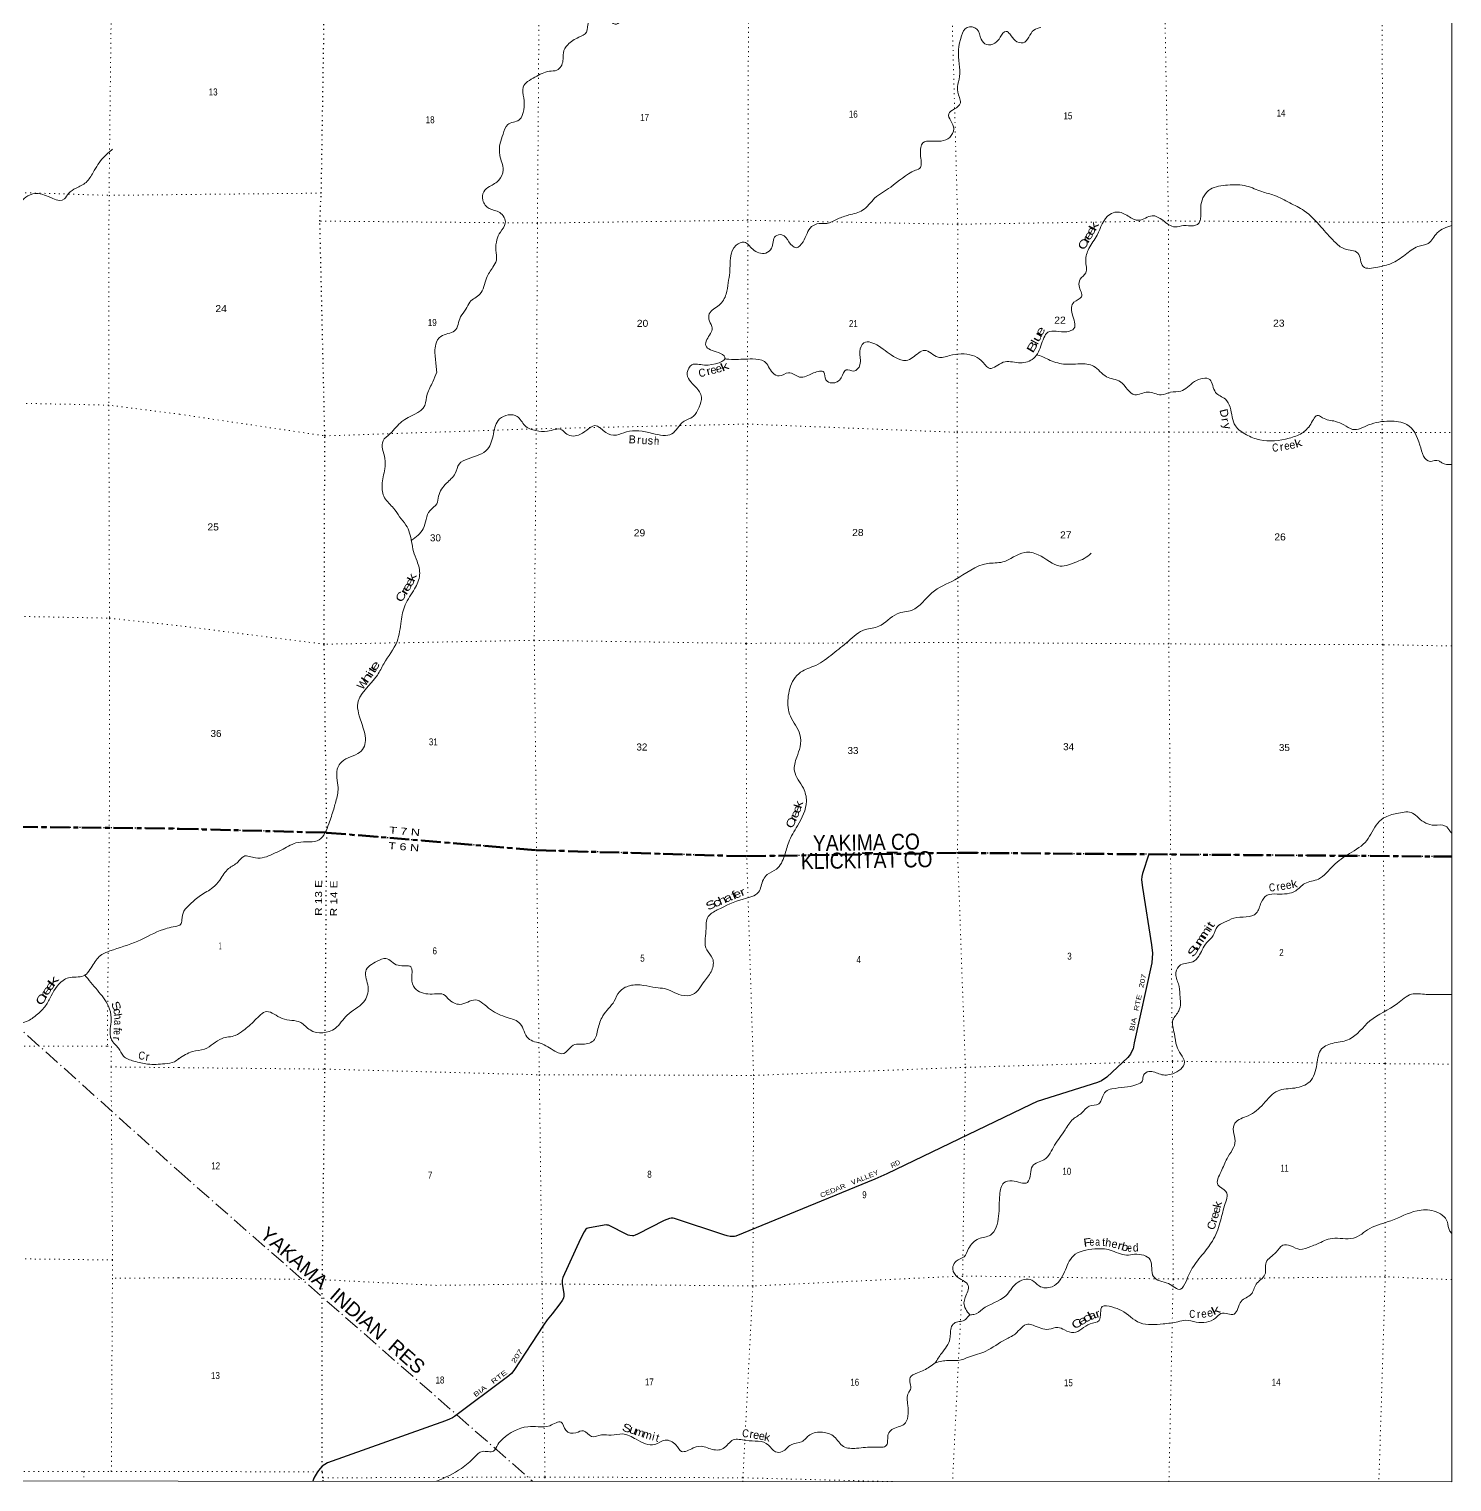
# Model space of a CAD drawing. Header units: feet. Extents: x -254670 to 6, y -549186 to -364975.
# Drawn here: x -35564 to 6, y -549186 to -512885 of the extents above; entities that cross this region are included whole.
import ezdxf
from ezdxf.enums import TextEntityAlignment as Align

# ---------------------------------------------------------------- set-up
doc = ezdxf.new("R2010")
doc.units = ezdxf.units.FT
doc.header["$LTSCALE"] = 80
for name, pattern in [('DOT_DASHED', [7.7, 5, -1.2, 0.3, -1.2]), ('DOTTED', [1.5, 0.3, -1.2]), ('LONG_DASH_SHORT_DASH', [9.9, 6, -1.2, 1.5, -1.2])]:
    doc.linetypes.add(name, pattern=pattern)
for name, color, linetype, lineweight in [('11', 7, 'LONG_DASH_SHORT_DASH', 60), ('29', 7, 'Continuous', 25), ('39', 7, 'Continuous', 13), ('4', 7, 'Continuous', 13), ('44', 7, 'DOT_DASHED', 13), ('6', 7, 'DOTTED', 25), ('7', 7, 'DOTTED', 13)]:
    doc.layers.add(name, color=color, linetype=linetype, lineweight=lineweight)
for name, color, linetype in [('12', 7, 'Continuous'), ('30', 7, 'Continuous'), ('41', 7, 'Continuous')]:
    doc.layers.add(name, color=color, linetype=linetype)

msp = doc.modelspace()

# ---------------------------------------------------------------- linework, layer by layer
at = {"layer": '11'}
for points in [[(-63623.58, -532715.56), (-50032.21, -532794.67), (-47025.67, -532729.73), (-44423.9, -532807.77), (-38992.38, -532780.02), (-31811.94, -532865.13)], [(-31811.94, -532865.13), (-28122.41, -532964.47), (-22876.73, -533401.78), (-17622.8, -533554.03), (-12335.19, -533467.78), (0, -533562.05)]]:
    msp.add_lwpolyline(points, dxfattribs=at)
at = {"layer": '29'}
msp.add_lwpolyline([(-7568.34, -533504.21), (-7727.17, -533986.01), (-7743.97, -534061.37), (-7751.52, -534138.29), (-7732.4, -534337.4), (-7502.68, -535762.74), (-7483.78, -535975.9), (-7497.4, -536216.71), (-7936.82, -538218.56), (-7963.03, -538360.77), (-7992.71, -538423.43), (-8027.29, -538496.39), (-8100.78, -538577.64), (-8622.18, -539076.01), (-8754.03, -539166.44), (-8857.06, -539209.1), (-10363.92, -539684.82), (-10525.55, -539752.72), (-10747.99, -539859.88), (-14118.74, -541486.5), (-14424.31, -541622.92), (-17896.72, -543041.54), (-17930.7, -543049.83), (-17963.38, -543055.28), (-18006.96, -543057.1), (-18039.44, -543053.48), (-18110.45, -543040.75), (-18193.47, -543015.05), (-19426.09, -542603.12), (-19458.57, -542594.72), (-19485.8, -542592.91), (-19514.86, -542594.72), (-19552.58, -542603.25), (-19683.89, -542657.54), (-20351.44, -542993.08), (-20416.33, -543024.38), (-20450.83, -543033.47), (-20482.6, -543037.33), (-20545.24, -543031.65), (-20587, -543020.75), (-20640.6, -542996.82), (-21042.99, -542783.99), (-21076.32, -542772.76), (-21109, -542767.31), (-21136.23, -542765.49), (-21183.29, -542767.85), (-21596.01, -542844.07), (-21624.65, -542856.33), (-21648.25, -542872.68), (-21689.72, -542935.07), (-21774.68, -543112.55), (-22220.76, -544080), (-22239.24, -544148.97), (-22239.12, -544234.37), (-22198.61, -544479.99), (-22195.67, -544534.12), (-22206.56, -544595.89), (-22235.61, -544654.03), (-22294.81, -544737.65), (-22489.21, -544983.8), (-22607.94, -545136.68), (-22702.31, -545271.85), (-23445.97, -546403.59), (-23504.75, -546476.24), (-23570.39, -546534.29), (-23700.44, -546638.81), (-24859.23, -547500.89), (-24924.59, -547548.13), (-24975.43, -547580.83), (-25051.69, -547617.16), (-25155.13, -547655.56), (-28100.12, -548710.45), (-28172.79, -548749), (-28237.9, -548794.77), (-28288.99, -548847.1), (-28354.38, -548931.62), (-28443.05, -549088.97), (-28470.99, -549168.79)], dxfattribs=at)
at = {"layer": '39'}
for points in [[(-18318.29, -503487.7), (-18228.08, -503686.4), (-18068.72, -504076.45), (-18091.25, -504211.36), (-18020.17, -504443.67), (-18062.58, -504596.9), (-18070.71, -504759.79), (-18152.63, -504971.76), (-18026.42, -505106.96), (-18009.42, -505355.97), (-17840.34, -505376.11), (-17788.35, -505524.23), (-17618.52, -505608.67), (-17482.99, -505852.28), (-17344.98, -506136.06), (-17240.73, -506283.57), (-17222.8, -506610.95), (-17187.57, -506871.81), (-17178.89, -507096.8), (-17098.26, -507457.62), (-17124, -507660.9), (-17185.59, -507892.74), (-17481.5, -508195.64), (-17536.66, -508461.57), (-17711.23, -508656.53), (-17986.25, -509027.52), (-18511.13, -509345.13), (-18618.82, -509587.56), (-18600.06, -509814.44), (-18486.15, -509929.68), (-18428.6, -510037.54), (-18515.89, -510135.02), (-18794.43, -510206.59), (-19158.44, -510530.38), (-19050.17, -510677.84), (-18860.24, -510762.05), (-18760.6, -510859.37), (-18917, -511062.16), (-19080.02, -511043.96), (-19226.52, -511063.76), (-19632.92, -511201.13), (-19660.51, -511418.5), (-19716.21, -511809.04), (-19880.43, -512030.01), (-20162.61, -512133.78), (-20360.5, -512226.53), (-20552.63, -512467.92), (-20773, -512699.6), (-20914.96, -512763.55), (-21091.34, -512634.97), (-21290.32, -512635.27), (-21576.71, -512723.02), (-21632.17, -512962.82), (-21819.59, -513091.62), (-22098.82, -513275.74), (-22206.98, -513477.98), (-22216.7, -513677.05), (-22366.69, -513911.93), (-22557.3, -513940.27), (-22917.34, -514089.16), (-23215.88, -514339.84), (-23196.7, -514602.89), (-23199.22, -514900.36), (-23310.79, -515154.89), (-23598.86, -515270.79), (-23714.59, -515513.3), (-23786.3, -515739.23), (-23796.81, -516040.82), (-23712.11, -516405.61), (-23817.63, -516662.07), (-24052.95, -516819.56), (-24198.09, -516953.89), (-24219.79, -517159.14), (-24058.52, -517370.3), (-23798.06, -517469.76), (-23658.2, -517739.45), (-23782.26, -517957.95), (-23868.46, -518147.87), (-23891.5, -518409.4), (-23882.49, -518662.53), (-23968.86, -518838.38), (-24126.51, -519105.5), (-24292.57, -519511.39), (-24545.53, -519707.27), (-24643.9, -519887.29), (-24776.33, -520077.74), (-24924.99, -520425.15), (-25273.09, -520563.85), (-25395.37, -520762.23), (-25407.23, -521120.11), (-25371.1, -521457.32)], [(-26008.29, -525662.43), (-25710.85, -525374.26), (-25539.42, -524912.03), (-25372.55, -524745.29), (-25326.49, -524559.86), (-25127.35, -524231.96), (-24911.11, -523990.29), (-24811.39, -523753.99), (-24587.84, -523620.75), (-24102.26, -523379.96), (-23954.02, -522996.38), (-23801.6, -522626.83), (-23362.17, -522563.43), (-23170.56, -522790.31), (-22893.66, -522919.74), (-22606.07, -522934.48), (-22246.71, -522898.14), (-22122.84, -523005.23), (-21781.08, -523011.3), (-21383.63, -522795.65), (-21148.5, -522963.75), (-20882.41, -523028.98), (-20630.09, -522949.68), (-19982.43, -522988.36), (-19491.87, -522998.74), (-19214, -522700.07), (-18960.31, -522566.48), (-18816.32, -522333.69), (-18754.97, -522081.76), (-18898.61, -521832.21), (-19113.94, -521468.94), (-18995.61, -521276.63), (-18675.97, -521280.95), (-18167.81, -521080.1), (-18331.94, -520967.45), (-18647.54, -520794.26), (-18619.15, -520645.21), (-18485.9, -520354.26), (-18554.25, -520182.21), (-18558.37, -520003.39), (-18309.74, -519781.44), (-18138.12, -519506.12), (-18087.17, -519224.16), (-18048.02, -518964.45), (-17887.17, -518287.3), (-17685.09, -518208.58), (-17473.95, -518387), (-17149.23, -518481.7), (-17003.9, -518363.44), (-16902.94, -518060.8), (-16744.56, -518026.81), (-16567.61, -518203.61), (-16389.03, -518348.25), (-16213.88, -518201.51), (-16001.28, -517821.2), (-15873.42, -517755.4), (-15624.34, -517742.46), (-15346.29, -517628.69), (-15068.06, -517530.99), (-14725.75, -517412.45), (-14425.77, -517113.53), (-14025.07, -516833.53), (-13402.9, -516414.29), (-13281.09, -516346.55), (-13262.6, -516209.68), (-13272.94, -515844.02), (-13220.08, -515724.83), (-13019.56, -515684.31), (-12550.29, -515594.44), (-12450.33, -515378.24), (-12525.07, -515176.12), (-12575.34, -515003.87), (-12428.04, -514881.57), (-12283.09, -514731.16), (-12304.82, -514592.74), (-12356.18, -514328.05), (-12302.91, -514072.19), (-12316.7, -513754.81), (-12256.61, -513054.72), (-12112.37, -512844.03), (-11868.63, -512889.43), (-11763.17, -513139.42), (-11628.95, -513272.51), (-11418.36, -513233.89), (-11287.4, -513089.67), (-11140.39, -512943.26), (-11047.18, -513006.49), (-10912.55, -513173.74), (-10714.92, -513229.72), (-10447.33, -512911.08), (-10269.25, -512842.68)], [(-45143.61, -524857.66), (-44890.98, -524696.25), (-44752.35, -524423.6), (-44547.59, -524195.57), (-44451.38, -523946.81), (-44538.07, -523662.82), (-44499.88, -523361.45), (-44152.39, -523158.36), (-43997.45, -522853.64), (-43718.16, -522615.98), (-43400.11, -522605.74), (-43045.72, -522577.61), (-42583.44, -522363.12), (-42386.01, -522332.08), (-42189.67, -522160.29), (-42006.6, -521863.78), (-41608.72, -521339.28), (-41287.28, -521117.95), (-40990.3, -520944.73), (-40837.88, -520718.41), (-40608.59, -520432.21), (-40273.27, -520243.12), (-39855.64, -520084.67), (-39543, -519977.89), (-39014.39, -519775.84), (-38833.79, -519857.3), (-38530.17, -519899.25), (-38353.71, -519689.15), (-38219.06, -519410.45), (-37868.12, -519295.84), (-37524.32, -519040.46), (-37283.87, -518893.05), (-36900.39, -518726.36), (-36714.54, -518618.86), (-36515.91, -518404.86), (-36421.64, -518146.04), (-36067.72, -517575.05), (-35867.32, -517397.25), (-35765.46, -517208.84), (-35593.39, -517055.01), (-35337.38, -516992.14), (-34674.12, -517126.63), (-34576.66, -516994.49), (-34388.6, -516858.85), (-34140.12, -516715.51), (-33961.38, -516465.21), (-33705.39, -516096.73), (-33474.57, -515882.92)], [(1.96, -517795.98), (-361.92, -517976.89), (-589.93, -518242.82), (-848.31, -518320.19), (-1163.47, -518524.83), (-1512.65, -518741.93), (-1849.24, -518834.27), (-2213.23, -518818.41), (-2347.84, -518482.34), (-2676.7, -518377.64), (-2936.19, -518189.73), (-3266.02, -517831.81), (-3690.9, -517424.76), (-4048.98, -517227.95), (-4431.04, -517043.48), (-4747.75, -516946.67), (-5127.25, -516808.4), (-5601.89, -516783.77), (-6032.81, -516887.26), (-6269.38, -517279.91), (-6356.12, -517765.26), (-6454.19, -517800.57), (-6703.47, -517797.44), (-6916.16, -517828.05), (-7217.52, -517668.77), (-7492.29, -517549.37), (-7824.59, -517663.77), (-8091.15, -517558.35), (-8373.74, -517457.13), (-8545.88, -517517.41), (-8867.42, -518033.64), (-9068.46, -518371.61), (-9149.34, -518672), (-9149.78, -518975.48), (-9284.54, -519137.83), (-9314.76, -519302.98), (-9251.27, -519573.56), (-9442.61, -519710.44), (-9487.41, -520002.37), (-9442.91, -520367.63), (-9624.86, -520448.13), (-10093.07, -520457.59), (-10269.9, -520803.32), (-10487.03, -521139.46), (-10831.75, -521223.86), (-11213.81, -521210.22), (-11547.67, -521362.82), (-11763.07, -521164.36), (-11979.6, -521040.26), (-12556.4, -521044.96), (-12841.35, -521084.45), (-13181.04, -520913.56), (-13322.99, -520977.51), (-13636.33, -521166.05), (-13902.49, -521094.79), (-14326, -520804.28), (-14692.75, -520724.14), (-14798.7, -520944.43), (-14792.8, -521273.96), (-14949.74, -521430.54), (-15137.07, -521396.54), (-15259.33, -521596.93), (-15490.94, -521728.25), (-15642.61, -521649.63), (-15695.13, -521457.3), (-15952.15, -521478.38), (-16302.71, -521578.92), (-16577.33, -521471.58), (-16809.53, -521552.66), (-16969.22, -521476.14), (-17181.64, -521189.21), (-17475.81, -521128.32), (-17946.01, -521139.82), (-18191.54, -521127.59)], [(5.64, -523765.75), (-249.98, -523723.48), (-320.93, -523672.05), (-539.84, -523686.66), (-797.87, -523281.68), (-1121.54, -522764.92), (-1556.67, -522681.55), (-2078.13, -522778.06), (-2478.83, -522887.23), (-2697.21, -522777.22), (-2905.29, -522687.19), (-3229.94, -522598.52), (-3333.15, -522539.43), (-3525.58, -522754.7), (-3747.99, -522984.39), (-4060.1, -523106.6), (-4799.29, -523147.35), (-5134.43, -523020.62), (-5406.36, -522800.7), (-5542.51, -522334.01), (-5657.44, -522132.37), (-5902.65, -521962.38), (-6047.12, -521642.5), (-6428.39, -521695.17), (-6771.29, -521934.3), (-7026.28, -521957.36), (-7262.67, -522024.43), (-7597.15, -521953.96), (-7919.93, -522024.03), (-8283.55, -521698.66), (-8630.76, -521572.07), (-8953.45, -521308.53), (-9297.84, -521250.23), (-9703.79, -521254.95), (-10080.96, -521144.79), (-10224.47, -521076.11), (-10382.9, -521015.87)], [(-25371.1, -521457.32), (-25468.76, -521697.62), (-25609.81, -522008.76), (-25672.87, -522286.84), (-26240.96, -522689.37), (-26538.86, -522994.3), (-26715.64, -523173.21), (-26670.26, -523612.82), (-26671.2, -523874.1), (-26738.86, -524272.82), (-26674.76, -524595.64), (-26450.57, -524858.32), (-26299.34, -525069.6), (-26142.13, -525276.78), (-26000.52, -525695.17), (-25953.44, -525937.8), (-25864.16, -526179.95), (-25799.84, -526520.85), (-25926.33, -526874.03), (-26160.82, -527272.68), (-26262.55, -527679.84), (-26365.13, -528185.48), (-26696.22, -528744.02), (-26855.69, -529027.24), (-27351.24, -529786.66), (-27307.99, -530045.42), (-27188.94, -530425.88), (-27153.96, -530664.64), (-27202.1, -530844.07), (-27347.15, -530986.44), (-27790.43, -531234.77), (-27859.09, -531378.26), (-27857.81, -531657.6), (-27838.96, -531892.53), (-27905.39, -532224.91), (-27947.85, -532374.12), (-28072.14, -532743.35), (-28308.66, -533140.02), (-28840.49, -533208.51), (-29214.39, -533375.65), (-29476.21, -533501.29), (-29901.22, -533594.66), (-30197.15, -533555.9), (-30344.18, -533700.3), (-30575.46, -533859.75), (-30797.18, -534147.72), (-30967.83, -534334.6), (-31279.02, -534535.17), (-31535.79, -534749.19), (-31690.53, -534921.82), (-31742.16, -535145.5), (-31777.01, -535258.45), (-31818.12, -535285.92)], [(-31821.03, -538611.34), (-31480.3, -538434.42), (-31175.53, -538370.59), (-30740.5, -538104.26), (-30407.72, -538030.04), (-30208.17, -537907.14), (-29917.72, -537652.54), (-29622.79, -537436.08), (-29238.87, -537608.47), (-28773.4, -537707.56), (-28538.05, -537893.74), (-27913.42, -537854.31), (-27613.84, -537521.23), (-27201.6, -537196.88), (-27087.45, -536819.73), (-27148.37, -536426.53), (-26861.88, -536176), (-26647.6, -536109.19), (-26338.09, -536278.43), (-26020.06, -536316.93), (-25996.55, -536606.07), (-25921.31, -536850.38), (-25535.69, -536996.62), (-25165.48, -537028.49), (-25077.97, -537119.92), (-24792.99, -537253.27), (-24412.38, -537144.34), (-24029.69, -537383.06), (-23609.28, -537581.16), (-23285.83, -537738.18), (-23088.59, -538101.66), (-22739.21, -538242.29), (-22368.95, -538449.01), (-22241.87, -538487.73), (-21917.01, -538252.83), (-21764.3, -538249.04), (-21455.8, -538161.04), (-21342.67, -537868.31), (-21217.89, -537541.28), (-20934.84, -537170.2), (-20806.89, -536941.61), (-20551.42, -536787.91), (-20197.76, -536779.77), (-19891.58, -536836.5), (-19680.25, -536860.17), (-19262.28, -537022.12), (-18975.02, -537008.73), (-18679.5, -536671.67), (-18497.74, -536404.27), (-18477.1, -536108.6), (-18624.41, -535889.24), (-18642.03, -535417.15), (-18583.99, -535054.72), (-18358.74, -534895.34), (-17710.71, -534624.52), (-17328.85, -534451.26), (-17207.99, -534132.31), (-17110.91, -534012.61), (-16883.37, -533877.32), (-16678.39, -533533.28), (-16573.75, -533202.46), (-16355.5, -532789.93), (-16131.56, -532178.37), (-16207.75, -531853.68), (-16429.89, -531424.17), (-16373.67, -531077.83), (-16288.32, -530815.57), (-16293.88, -530514.18), (-16532.48, -530052.7), (-16589.99, -529607.2), (-16444.78, -529137.24), (-16276.11, -528952.39), (-15898.2, -528785.21), (-15469.5, -528492.82), (-15083.25, -528180.84), (-14662.59, -527888.55), (-14321.84, -527808.22), (-13863.24, -527495.39), (-13490.47, -527402.62), (-12993.07, -526970.77), (-12424.05, -526646.61), (-11604.77, -526239.15), (-11225.34, -526200.57), (-10675.4, -525963.05), (-10335.05, -526019.38), (-9784.98, -526304.39), (-9374.23, -526195.11), (-9186.26, -526112.53), (-9014.92, -525983.92)], [(-12047.83, -545018.68), (-12193.09, -544709.58), (-12160.51, -544574.54), (-12085.56, -544282.26), (-12394.04, -544030.61), (-12469.04, -543806.39), (-12384.26, -543666.73), (-12190.55, -543559.97), (-12078.37, -543357.69), (-11826.03, -543109.56), (-11531.65, -543017.71), (-11328.16, -542547.07), (-11298.31, -542010.12), (-11195.3, -541711.48), (-10988.84, -541662.85), (-10608.51, -541700.63), (-10530.59, -541490.71), (-10482.67, -541293.2), (-10193.09, -541135.08), (-9928.03, -540772.25), (-9667.2, -540391.38), (-9463.38, -540119.7), (-9246.12, -539964.43), (-9065.13, -539801.55), (-8824.68, -539738.46), (-8649.44, -539428.93), (-8493.4, -539366.82), (-7869.57, -539259.07), (-7734, -539165.05), (-7705.53, -539022.03), (-7569.92, -538932.02), (-7283.69, -539001.04), (-6974.31, -538987.39), (-6682.23, -538700.62), (-6773.1, -538494.67), (-6873.94, -538294.87), (-6933.86, -537986.06), (-6970.06, -537642.82), (-6820, -537413.97), (-6794.55, -537015.74), (-6831.93, -536742.85), (-6897.59, -536458.23), (-6777.23, -536267.91), (-6468.64, -536187.95), (-6325.53, -536051.64), (-6238.95, -535893.87), (-6122.55, -535707.62), (-5963.77, -535536.95), (-5857.9, -535310.63), (-5678.28, -535202.02), (-5446.32, -535100.84), (-4885, -534975.74), (-4761.54, -534707), (-4616.92, -534528.46), (-4364.03, -534497.39), (-3900.69, -534415.62), (-3671.68, -534234.09), (-3333.3, -534123.64), (-2959.41, -533785.67), (-2552.91, -533485.51), (-2122.61, -533158.94), (-1848.36, -532723.65), (-1659.16, -532574.74), (-1328.7, -532474.43), (-976.96, -532474.36), (-832.83, -532595.27), (-436.72, -532777.57), (-157.09, -532798.44), (-47.13, -532919.75), (-0.14, -532977.59)], [(-37892.33, -544219.07), (-37846.47, -544008.06), (-37602.95, -543699.83), (-37484.85, -543489.39), (-37488.97, -543195.82), (-37478.62, -542844.03), (-37546.94, -542519.93), (-37517.7, -542357.24), (-37477.69, -542086.05), (-37479.21, -541702.01), (-37351.02, -541487.62), (-37202, -541166.78), (-37243.18, -540692.04), (-37377.61, -540321.33), (-37515.31, -540143.6), (-37453.24, -539884.6), (-37230.75, -539097.72), (-36987.67, -538857.84), (-36639.2, -538503.97), (-36379.45, -538175.72), (-36116.71, -538006.33), (-35968.53, -537812.15), (-35780.79, -537724.76), (-35587.2, -537665.55), (-35457.85, -537581.85), (-35190.64, -537344.12), (-35046.19, -537105.69), (-34713.2, -536657.22), (-34577.92, -536589.64), (-34203.28, -536543.53), (-33961.93, -536259.41), (-33744.96, -536009.33), (-33543.12, -535920.01), (-32847.19, -535674.69), (-32201.25, -535380.82), (-31818.12, -535285.92)], [(-34178.29, -536515.39), (-33855.44, -536901.4), (-33576.29, -537301.09), (-33509.78, -537593.01), (-33534.68, -538017.1), (-33503.27, -538137.91), (-33327.54, -538348.02), (-33204.06, -538545.77), (-32941.24, -538671.93), (-32599.59, -538746.27), (-32170.87, -538738.67), (-31931.04, -538687.77), (-31819.19, -538610.06)], [(-12909.05, -546209.14), (-12755.02, -545976.23), (-12542.3, -545605.97), (-12501.64, -545304.03), (-12410.33, -545206.5), (-12155.98, -545129.18), (-12054.74, -545021.49), (-11944.42, -545002.12), (-11730.92, -544869), (-11147.93, -544536.64), (-10884.24, -544228.09), (-10497.32, -544143.19), (-10314.7, -544289.79), (-9986.86, -544308.08), (-9679.66, -543938.74), (-9463.24, -543542.31), (-8918.64, -543363.13), (-8538.41, -543392.87), (-8130.91, -543518.77), (-7926.13, -543498.3), (-7538.59, -543636.48), (-7453.28, -544053.52), (-7299.26, -544160.25), (-7081.37, -544230.07), (-6780.22, -544371.27), (-6641.81, -544176.72), (-6516.46, -543897.92), (-6243.55, -543518.92), (-5984.38, -543168.22), (-5792.78, -542711.78), (-5677.29, -542278.34), (-5643.18, -541932.27), (-5844.15, -541763.78), (-5765.64, -541433.27), (-5616.76, -541103.94), (-5414.9, -540665.48), (-5457.89, -540428.83), (-5418.15, -540219.35), (-5088.66, -540036.65), (-4708.24, -539740.81), (-4342.3, -539410.97), (-3921, -539343.77), (-3551.01, -539186.73), (-3371.25, -538748.52), (-3253.16, -538365.29), (-2937.31, -538218.92), (-2556.54, -538124.06), (-2047.36, -537667.95), (-1357.03, -537233.85), (-1004.01, -537000.63), (-638.16, -537004.41), (-423.07, -537005.93), (1.52, -537008.87)], [(-3368.43, -543247.59), (-2988.31, -543101.2), (-2457.75, -543095.03), (-2050.52, -542857.16), (-1522.21, -542660.09), (-867.89, -542411.31), (-439.66, -542420.39), (-106.8, -542693.87), (-55.53, -542901.87), (2.19, -542977.83)], [(-12908.68, -546208.58), (-12586.13, -546151.12), (-12336.9, -546150.23), (-12058.55, -546062.58), (-11648.2, -545919.14), (-11153.21, -545623.97), (-10913.58, -545490.55), (-10592.89, -545243.64), (-10463.91, -545272.29), (-10072.83, -545370.23), (-9850.25, -545325.44), (-9676.66, -545387.73), (-9444.71, -545455.37), (-9039.28, -545235.61), (-8817.15, -545152.64), (-8734.86, -544801.99), (-8495.51, -544815.28), (-8255.27, -544904.93), (-7789.37, -545211.02), (-7216.23, -545236.51), (-6845.01, -545183.96), (-6654.51, -545145.57), (-6388.64, -545192.72), (-5907.45, -545090.65), (-5768.05, -544980.5), (-5440.31, -544990.76), (-5265.14, -544675.2), (-5011.97, -544497.41), (-4890.31, -544246.78), (-4668.04, -544005.04), (-4639.44, -543703.24), (-4389.22, -543445.09), (-4222.45, -543270.31), (-4027.27, -543288.14), (-3793.06, -543377.86), (-3522.6, -543302.37), (-3368.43, -543247.59)], [(-25375.26, -549170.49), (-24754.84, -548847.08), (-24424.53, -548563.88), (-24229.19, -548424.95), (-23953.96, -548413.71), (-23845.29, -548253.67), (-23720.39, -548107.52), (-23096.82, -547806.84), (-22837.53, -547807.84), (-22548.41, -547780.36), (-22260.04, -547690.59), (-22145.06, -547896.25), (-21893.06, -547959.65), (-21700.72, -547907.16), (-21500.06, -548049.53), (-21253.27, -548012.49), (-21010, -548017.7), (-20728.96, -547988.31), (-20387.71, -548121), (-19919.9, -548248.2), (-19661.83, -548144.71), (-19395.13, -548262.19), (-19250.52, -548423.3), (-18960.09, -548337.52), (-18685.09, -548306.19), (-18527.65, -548362.64), (-18210.22, -548350.91), (-17959.51, -548134.96), (-17645.78, -548149.39), (-17079.64, -548263.39), (-16904.77, -548434.2), (-16734.01, -548426.18), (-16514.91, -548256.82), (-16252.5, -548181.42), (-16049.47, -548012.25), (-15730.69, -547944.23), (-15435.9, -548057.36), (-15207.93, -548299.9), (-14875.76, -548344.27), (-14423.84, -548316.9), (-14128.92, -548271.27), (-14083.97, -547991.39), (-13996.85, -547879.84), (-13692.87, -547749.69), (-13595.99, -547272.25), (-13579.59, -546958.54), (-13532.28, -546879.61), (-13541.83, -546580.27), (-13354.27, -546463.53), (-13052.56, -546311.3), (-12909.05, -546209.14)]]:
    msp.add_spline(points, degree=3, dxfattribs=at)
at = {"layer": '4'}
msp.add_lwpolyline([(-252658.03, -364975.08), (-221076.82, -365300.9), (-189495.2, -365583.27), (-157913.21, -365822.21), (-126330.93, -366017.71), (-94748.41, -366181.36), (-63165.71, -366278.36), (-31582.88, -366343.53), (0, -366365.25), (0, -549186.32), (-31834.36, -549164.42), (-63668.65, -549098.74), (-95502.83, -548989.26), (-127336.83, -548836.01), (-159170.57, -548638.96), (-191004.03, -548398.11), (-222837.12, -548113.49), (-254669.8, -547785.08)], close=True, dxfattribs=at)
msp.add_lwpolyline([(-252658.03, -364975.08), (-221076.82, -365300.9), (-189495.2, -365583.27), (-157913.21, -365822.21), (-126330.93, -366017.71), (-94748.41, -366181.36), (-63165.71, -366278.36), (-31582.88, -366343.53), (0, -366365.25), (0, -549186.32), (-31834.36, -549164.42), (-63668.65, -549098.74), (-95502.83, -548989.26), (-127336.83, -548836.01), (-159170.57, -548638.96), (-191004.03, -548398.11), (-222837.12, -548113.49), (-254669.8, -547785.08)], close=True, dxfattribs=at)
at = {"layer": '44'}
for p, q in [((-63569.16, -512928.11), (-31823.7, -541422.36)), ((-31823.7, -541422.36), (-22969.38, -549174.93))]:
    msp.add_line(p, q, dxfattribs=at)
at = {"layer": '6'}
for points in [[(-28214.92, -549169.11), (-28217.23, -549084.32), (-28233.07, -548933.77), (-28233.38, -544132.48), (-28166.73, -538872.19), (-28122.41, -532964.47), (-28185.34, -528254.89), (-28170.3, -523049.46), (-28293.83, -517684.86), (-28257.86, -516985.04), (-28185.29, -512397.95), (-28181.14, -511726.64), (-28140.33, -507174.08), (-28147.76, -506543.11), (-28167.45, -503485.07)], [(-31811.94, -532865.13), (-33559.41, -532843.47), (-39006.83, -532786.37), (-44423.9, -532807.77), (-47025.67, -532729.73), (-50078.07, -532795.1), (-55358.62, -532761.04), (-60710.4, -532732.69), (-63623.58, -532715.56)], [(0, -533562.05), (-1707.92, -533547.23), (-7031.11, -533506.36), (-12348.41, -533467.66), (-17622.8, -533554.03), (-22876.73, -533401.78), (-28122.41, -532964.47), (-31811.94, -532865.13)]]:
    msp.add_lwpolyline(points, dxfattribs=at)
at = {"layer": '7'}
for p, q in [((-28257.86, -516985.04), (-31790.14, -517020.94)), ((-31820.14, -538834.58), (-33513.75, -538817.43)), ((-31827.37, -544084.86), (-33479.83, -544097.42)), ((-28684.57, -544126.5), (-31827.37, -544084.86)), ((-34193.64, -548926.77), (-34196.52, -549161.05)), ((-31834.03, -548926.35), (-28233.07, -548933.77))]:
    msp.add_line(p, q, dxfattribs=at)
for points in [[(-33503.82, -503477.94), (-33511.93, -506509.36), (-33502.15, -511789.21), (-33564.65, -517040.5), (-33570.72, -522282.06), (-33553.18, -527604.18), (-33557.26, -532844.55), (-33606.96, -538298.17)], [(-22861.78, -503484.26), (-22864.23, -507168.97), (-22816.93, -512546.52), (-22854.3, -517732.11), (-22884.16, -522873.4), (-22934.44, -528157.62), (-22876.73, -533401.78), (-22808.52, -539012.83), (-22738.91, -544237.38), (-22665.94, -549063.95), (-22668.83, -549175.21)], [(-17652.72, -547803.45), (-17470.16, -544290.64), (-17451.77, -539028.89), (-17622.8, -533554.03), (-17637.28, -528234.67), (-17605.37, -522755.72), (-17593.03, -517662.86), (-17580.58, -512409.23), (-17550.16, -507145.34), (-17568.99, -503495.57)], [(-12345.96, -503498.95), (-12453.34, -507276.97), (-12489.46, -512569.06), (-12347.86, -517762.62), (-12367, -522960.06), (-12335.27, -528211.17), (-12351.79, -533460.83), (-12157.9, -538826.62), (-12225.09, -544040.7), (-12479.04, -549182.94)], [(-7069.41, -549185.22), (-6964.12, -544116.16), (-6984.04, -538673.98), (-7027.89, -533508.51), (-7070.73, -528248.4), (-7070.81, -522954.72), (-7080.72, -517679.24), (-7172.68, -512264.03), (-7048.82, -507083.46), (-6992.89, -503501.19)], [(-1731.51, -503502.18), (-1798.16, -507136.93), (-1737.81, -512427.9), (-1727.76, -517715.44), (-1740.21, -522969.07), (-1726.02, -528266.61), (-1704.69, -533547.23), (-1666.96, -538734.72), (-1662.51, -544058.5), (-1820.92, -549186.23)], [(-63579.44, -516670.82), (-60603.23, -516732.77), (-54712.61, -516748.43), (-49494.67, -516840.65), (-44195.67, -516846.89), (-38896.79, -516871.22), (-33564.65, -517040.5), (-31790.14, -517020.94)], [(0, -517689.4), (-1727.76, -517715.44), (-7080.72, -517679.24), (-12347.86, -517762.62), (-17593.03, -517662.86), (-22854.3, -517732.11), (-28293.83, -517684.86)], [(-31797.69, -522509.53), (-33570.72, -522282.06), (-38905.25, -522169.06), (-44139.9, -522171.24), (-49513.31, -522156.53), (-54767.55, -522076.16), (-60654.02, -522040.42), (-63594.26, -522054.37)], [(-31797.69, -522509.53), (-28170.3, -523049.46), (-22884.16, -522873.4), (-17605.37, -522755.72), (-12367, -522960.06), (-7070.81, -522954.72), (-1740.21, -522969.07), (0, -522964.51)], [(-46838.31, -527399.27), (-44240.54, -527408.23), (-41521.51, -527395.66), (-38917.96, -527501.06), (-33553.18, -527604.18), (-31804.96, -527794.53)], [(0, -528299.93), (-1726.02, -528266.61), (-7070.73, -528248.4), (-12335.27, -528211.17), (-17639.29, -528234.69), (-22934.44, -528157.62), (-28185.34, -528254.89), (-31804.96, -527794.53)], [(-41105.21, -538296.23), (-39642.62, -538301.78), (-33606.96, -538298.17), (-33506.39, -538306.78), (-33513.75, -538817.43), (-33474.83, -543641.05), (-33479.83, -544097.42), (-33507.36, -548926.69)], [(-31820.14, -538834.58), (-28166.73, -538872.19), (-22808.52, -539012.83), (-17451.77, -539028.89), (-12157.9, -538826.62), (-6984.04, -538673.98), (-1666.96, -538734.72), (0, -538747.15)], [(-33474.83, -543641.05), (-36618.17, -543600.92), (-38262.16, -543731.62)], [(0, -544131.94), (-1662.51, -544058.5), (-6950.05, -544115.99), (-12225.09, -544040.7), (-17470.16, -544290.64), (-22738.91, -544237.38), (-25383.59, -544274.17), (-28233.38, -544132.48), (-28469.85, -544129.35)], [(-17721.53, -549179.52), (-17719.2, -549082.77), (-17669.03, -548117.35)], [(-36774.31, -548927.58), (-34193.64, -548926.77), (-33507.36, -548926.69), (-31834.03, -548926.35)], [(-28217.23, -549084.32), (-22665.94, -549063.95), (-17719.2, -549082.77), (-13892.89, -549181.16)]]:
    msp.add_lwpolyline(points, dxfattribs=at)

# ---------------------------------------------------------------- texts
at = {"layer": '12', "width": 0.9}
for s, p in [('YAKIMA CO', (-15967.05, -533427.47)), ('KLICKITAT CO', (-16267.58, -533877.25))]:
    msp.add_text(s, height=400, rotation=0.935, dxfattribs=at).set_placement(p)
at = {"layer": '30'}
for s, rotation, width, p in [('BIA   RTE   207', 77.62, 1.3, (-7944.49, -537927.02)), ('RD', 25.761, 1.05, (-13991.95, -541346.02)), ('CEDAR   VALLEY', 22.222, 1.2, (-15759.55, -542087.32)), ('207', 56.691, 1.4, (-23418.47, -546231.92)), ('BIA   RTE', 36.647, 1.4, (-24400.86, -547072.64))]:
    msp.add_text(s, height=120, rotation=rotation, dxfattribs=dict(at, width=width)).set_placement(p)
at = {"layer": '41'}
for s, rotation, width, p in [('e', 58.779, 1.5, (-8996.3, -518091.33)), ('e', 62.32, 1.4, (-8933.6, -517974.26)), ('k', 62.32, 1.6, (-8859.51, -517855.84)), ('C', 59.726, 1.35, (-9126.69, -518313.65)), ('r', 59.726, 1.65, (-9052.96, -518191.03)), ('u', 62.483, 1.55, (-10273.75, -520622.23)), ('e', 59.909, 1.5, (-10202.74, -520480.99)), ('B', 59.512, 1.6, (-10401.39, -520876.33)), ('l', 62.916, 1.15, (-10333.15, -520752.35)), ('k', 23.958, 1.5, (-18137.71, -521405.81)), ('C', 8.408, 0.9, (-18726.81, -521569.8)), ('r', 15.272, 1.2, (-18552.78, -521525.64)), ('e', 13.778, 1.05, (-18434.24, -521495.1)), ('e', 15.072, 1.05, (-18298.62, -521461.51)), ('D', 283.596, 1.1, (-5782.01, -522505.99)), ('y', 285.708, 1.15, (-5704.87, -522831.82)), ('r', 280.276, 1.05, (-5752.51, -522668.78)), ('h', 357.056, 0.85, (-19880.83, -523275.59)), ('u', 356.42, 0.95, (-20184.23, -523256.82)), ('C', 3.662, 0.8, (-4405.08, -523440.64)), ('e', 8.763, 0.9, (-4106.93, -523394.22)), ('k', 17.856, 1.3, (-3808.48, -523323.99)), ('e', 59.587, 1.5, (-26032.65, -526872.27)), ('k', 68.257, 1.4, (-25902.69, -526622.89)), ('e', 64.211, 1.35, (-25959.19, -526746.83)), ('C', 61.714, 1.3, (-26184.29, -527113.85)), ('r', 57.42, 1.75, (-26095.86, -526982.69)), ('t', 58.637, 1.45, (-26902.2, -528948.84)), ('e', 55.637, 1.65, (-26842.62, -528847.77)), ('h', 57.139, 1.65, (-27041.43, -529145.44)), ('i', 58.261, 1.35, (-26961.27, -529041.01)), ('k', 72.184, 1.3, (-16235.4, -532288.38)), ('r', 64.829, 1.5, (-16373.37, -532639.86)), ('e', 66.949, 1.3, (-16326.97, -532535.28)), ('e', 68.685, 1.25, (-16275.42, -532411.24)), ('C', 62.163, 1.3, (-16433.17, -532766.67)), ('C', 5.035, 0.8, (-4482.18, -534431.26)), ('e', 8.78, 0.9, (-4205.42, -534391.94)), ('e', 10.157, 0.95, (-4062.29, -534367.96)), ('k', 12.311, 1.15, (-3916.89, -534339.35)), ('S', 27.791, 1.45, (-18473.56, -534854.89)), ('c', 22.743, 1.45, (-18335.49, -534799.28)), ('h', 22.743, 1.35, (-18195.89, -534740.33)), ('a', 22.743, 1.35, (-18058.31, -534679.26)), ('f', 22.619, 1.45, (-17905.3, -534619.64)), ('e', 22.619, 1.25, (-17824.71, -534584.63)), ('r', 22.619, 1.4, (-17691.66, -534532.06)), ('m', 56.609, 1.35, (-6095.87, -535527.84)), ('i', 57.842, 1.35, (-6003.04, -535397.4)), ('t', 57.076, 1.5, (-5943.62, -535313.79)), ('S', 54.155, 1.7, (-6381.58, -535975.29)), ('u', 58.331, 1.7, (-6295.18, -535836.16)), ('m', 57.267, 1.35, (-6202.97, -535688.85)), ('e', 56.173, 1.6, (-35044.16, -536959.92)), ('e', 56.173, 1.6, (-34962.35, -536844.2)), ('k', 52.892, 1.95, (-34882.47, -536734.55)), ('C', 55.369, 1.45, (-35178.57, -537186.43)), ('r', 59.534, 1.65, (-35108.34, -537063.65)), ('S', 293.376, 1.35, (-33474.29, -537335.45)), ('c', 282.242, 1.15, (-33447.79, -537447.04)), ('e', 268.405, 0.75, (-33451.51, -537958.41)), ('a', 267.627, 0.85, (-33437.82, -537707.43)), ('C', 352.845, 0.85, (-32758.55, -538632.54)), ('k', 76.194, 1.2, (-5759.45, -542277.43)), ('e', 76.194, 1.05, (-5793.1, -542414.35)), ('C', 72.027, 1.05, (-5908.26, -542808.49)), ('r', 73.971, 1.25, (-5864.93, -542672.25)), ('e', 73.971, 1.1, (-5833.64, -542547.32)), ('F', 8.016, 1.25, (-9091.17, -543297.9)), ('e', 3.403, 0.8, (-8991.01, -543285.38)), ('a', 0.187, 0.8, (-8852.33, -543282.83)), ('r', 343.982, 1.25, (-8315.71, -543376.34)), ('b', 344.247, 1.15, (-8193.46, -543411.51)), ('e', 358.974, 0.75, (-8052.81, -543435.35)), ('d', 1.745, 0.95, (-7897.99, -543429.39)), ('k', 25.743, 1.55, (-5859.11, -544983.07)), ('C', 31.223, 1.35, (-9319.45, -545312.86)), ('e', 31.796, 1.55, (-9184.96, -545233.33)), ('d', 29.303, 1.65, (-9060.06, -545157.92)), ('a', 20.344, 1.3, (-8954.19, -545117.62)), ('r', 18.619, 1.3, (-8819.42, -545073.38)), ('C', 359.837, 0.75, (-6487.02, -545087.6)), ('e', 7.095, 0.9, (-6184.54, -545080.94)), ('S', 340.892, 1.25, (-20650.54, -547933.89)), ('u', 341.385, 1.3, (-20489.97, -547982.95)), ('m', 343.064, 1.05, (-20325.32, -548040.49)), ('m', 343.064, 1.05, (-20133.59, -548103.08)), ('C', 353.566, 0.85, (-17663.99, -548069.64)), ('k', 348.832, 1.1, (-17130.23, -548165.66))]:
    msp.add_text(s, height=200, rotation=rotation, dxfattribs=dict(at, width=width)).set_placement(p, align=Align.CENTER)
for s, rotation, p in [('B', 356.744, (-20489.54, -523237.2)), ('r', 356.42, (-20324.16, -523248.47)), ('s', 356.42, (-20037.75, -523265.28)), ('r', 6.994, (-4242.34, -523419.77)), ('e', 10.651, (-3969.47, -523369.27)), ('W', 52.652, (-27149.78, -529307.68)), ('r', 8.78, (-4325.03, -534410.42)), ('h', 278.075, (-33438.69, -537572.35)), ('f', 267.16, (-33445.54, -537866.18)), ('r', 265.769, (-33467.22, -538101.28)), ('r', 352.598, (-32615.78, -538661.61)), ('t', 356.321, (-8706.26, -543290.18)), ('h', 351.626, (-8598.16, -543304.55)), ('e', 346.977, (-8447.84, -543335.15)), ('r', 3.296, (-6320.96, -545092.76)), ('e', 13.552, (-6021.23, -545054.74)), ('i', 345.521, (-19978.5, -548148.4)), ('t', 344.818, (-19878.63, -548178.13)), ('r', 351.605, (-17519.79, -548087.11)), ('e', 349.411, (-17402.34, -548107.35)), ('e', 348.411, (-17262.83, -548134.66))]:
    msp.add_text(s, height=200, rotation=rotation, dxfattribs=at).set_placement(p, align=Align.CENTER)
at = {"layer": '44', "width": 1.05}
msp.add_text('YAKAMA  INDIAN  RES', height=350, rotation=318.796, dxfattribs=at).set_placement((-29820.48, -543043.4))
at = {"layer": '6'}
for s, rotation, width, p in [('T 7 N', 355.235, 1.35, (-26568.19, -532984.74)), ('T 6 N', 355.235, 1.35, (-26589.68, -533371.42)), ('R 13 E', 89.57, 1.25, (-28242.62, -535042.24)), ('R 14 E', 89.57, 1.25, (-27863.14, -535053.91))]:
    msp.add_text(s, height=175, rotation=rotation, dxfattribs=dict(at, width=width)).set_placement(p)
at = {"layer": '7'}
for s, width, p in [('13', 0.85, (-31072.53, -514544.46)), ('18', 0.85, (-25647.39, -515238.13)), ('17', 0.85, (-20287.13, -515180.86)), ('16', 0.85, (-15070.16, -515098.16)), ('15', 0.85, (-9705.4, -515139.93)), ('14', 0.85, (-4377.79, -515072.41)), ('24', 1.1, (-30906.12, -519958.13)), ('19', 0.85, (-25595.39, -520306.13)), ('20', 1.1, (-20371.29, -520325.57)), ('21', 0.85, (-15067.69, -520329.87)), ('22', 1.1, (-9935.44, -520245.3)), ('23', 1.1, (-4465.35, -520320.79)), ('25', 1.1, (-31104.17, -525413.17)), ('30', 1.05, (-25541.39, -525684.34)), ('29', 1.1, (-20447.4, -525559.66)), ('28', 1.1, (-14988.46, -525550.28)), ('27', 1.1, (-9790.61, -525611.64)), ('26', 1.1, (-4434.8, -525662.07)), ('36', 1.05, (-31026.89, -530572.81)), ('31', 0.85, (-25568.26, -530782.34)), ('32', 1.05, (-20380.48, -530911.14)), ('33', 1.05, (-15104.21, -530998.29)), ('34', 1.05, (-9713.9, -530903.23)), ('35', 1.05, (-4319.88, -530925.3)), ('1', 0.4, (-30818.95, -535882.39)), ('6', 0.85, (-25477.95, -536005.02)), ('5', 0.85, (-20284.85, -536186.92)), ('4', 0.85, (-14880.12, -536224.36)), ('3', 0.85, (-9610.33, -536136.81)), ('2', 0.85, (-4311.89, -536047.17)), ('12', 0.85, (-31009.46, -541376.09)), ('7', 0.85, (-25594.43, -541610.58)), ('8', 0.85, (-20109.87, -541587.49)), ('10', 0.85, (-9732.39, -541511.58)), ('11', 0.65, (-4279.71, -541435.83)), ('9', 0.85, (-14736.61, -542097.72)), ('13', 0.85, (-31014.55, -546614.86)), ('18', 0.85, (-25402.56, -546726.88)), ('17', 0.85, (-20169.05, -546775.1)), ('16', 0.85, (-15034.16, -546781.81)), ('15', 0.85, (-9693.04, -546794.72)), ('14', 0.85, (-4499.8, -546782.16))]:
    msp.add_text(s, height=175, dxfattribs=dict(at, width=width)).set_placement(p)

doc.saveas('drawing.dxf')
